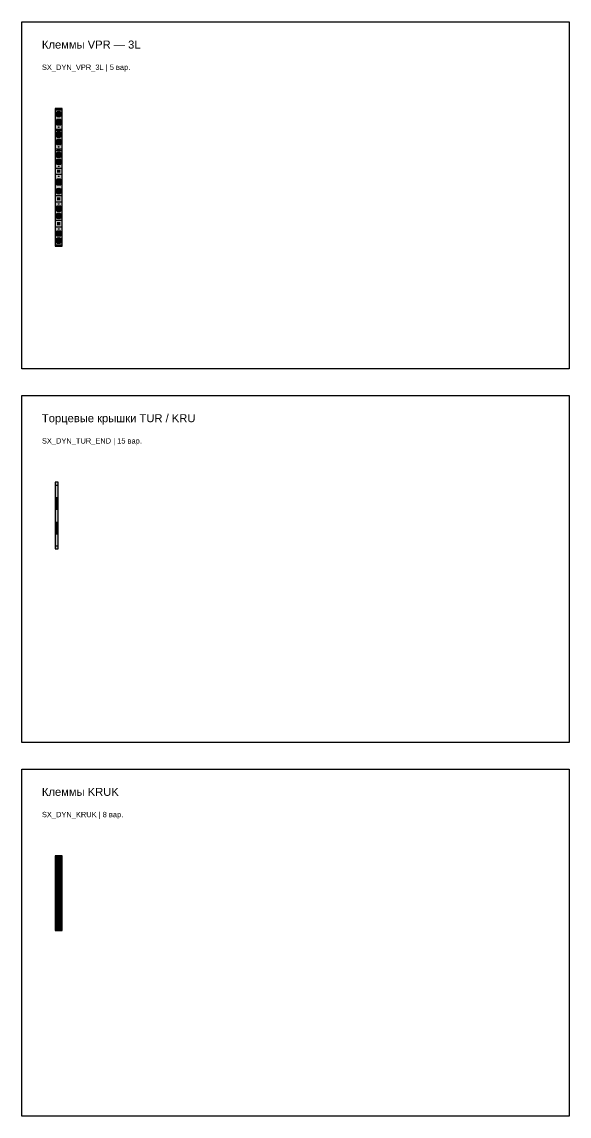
# Model space of a CAD drawing. Header units: millimetres. Extents: x 27500 to 33280, y -10980 to 420.
# Drawn here: x 29650 to 30060, y -520 to 300 of the extents above; entities that cross this region are included whole.
import ezdxf

# ---------------------------------------------------------------- set-up
doc = ezdxf.new("R2010")
doc.units = ezdxf.units.MM
doc.styles.get("Standard").update_dxf_attribs({"font": 'arial.ttf'})
doc.styles.add('SX_DYNAMIC_ARIAL', font='arial.ttf')

# ---------------------------------------------------------------- blocks, each defined once
blk = doc.blocks.new('SX_DYN_VPR_3L_G001')
at = {"true_color": 0x6a6966}
blk.add_hatch(color=251, dxfattribs=at).paths.add_polyline_path([(0, -51.5), (5.2, -51.5), (5.2, 51.5), (0, 51.5)])
at = {"true_color": 0x72706d}
for points in [[(0, 50.6), (5.2, 50.6), (5.2, 51.5), (0, 51.5)], [(0, -51.5), (5.2, -51.5), (5.2, -50.6), (0, -50.6)]]:
    blk.add_hatch(color=8, dxfattribs=at).paths.add_polyline_path(points)
at = {"true_color": 0x797874}
for points in [[(0, 36), (5.2, 36), (5.2, 50.6), (0, 50.6)], [(0, -50.6), (5.2, -50.6), (5.2, -37.2), (0, -37.2)]]:
    blk.add_hatch(color=8, dxfattribs=at).paths.add_polyline_path(points)
at = {"true_color": 0x706f6c}
h = blk.add_hatch(color=8, dxfattribs=at)
edge = h.paths.add_edge_path()
edge.add_arc((2.6, 47.328), 2.25, 0, 360)
at = {"true_color": 0x4f4e4b}
h = blk.add_hatch(color=251, dxfattribs=at)
edge = h.paths.add_edge_path()
edge.add_arc((2.6, 47.013), 1.665, 0, 360)
at = {"true_color": 0xe46f30}
for points in [[(1.288, 39.358), (3.912, 39.358, 0.414213562), (4.212, 39.658), (4.212, 43, 0.414213562), (3.912, 43.3), (1.288, 43.3, 0.414213562), (0.988, 43), (0.988, 39.658, 0.414213562)], [(1.288, 24.497), (3.912, 24.497, 0.414213562), (4.212, 24.797), (4.212, 27.95, 0.414213562), (3.912, 28.25), (1.288, 28.25, 0.414213562), (0.988, 27.95), (0.988, 24.797, 0.414213562)], [(1.288, 9.836), (3.912, 9.836, 0.414213562), (4.212, 10.136), (4.212, 13.1, 0.414213562), (3.912, 13.4), (1.288, 13.4, 0.414213562), (0.988, 13.1), (0.988, 10.136, 0.414213562)], [(1.288, -5.6), (3.912, -5.6, 0.414213562), (4.212, -5.3), (4.212, -1.74, 0.414213562), (3.912, -1.44), (1.288, -1.44, 0.414213562), (0.988, -1.74), (0.988, -5.3, 0.414213562)], [(1.288, -25.25), (3.912, -25.25, 0.414213562), (4.212, -24.95), (4.212, -21.851, 0.414213562), (3.912, -21.551), (1.288, -21.551, 0.414213562), (0.988, -21.851), (0.988, -24.95, 0.414213562)], [(1.288, -43.9), (3.912, -43.9, 0.414213562), (4.212, -43.6), (4.212, -40.582, 0.414213562), (3.912, -40.282), (1.288, -40.282, 0.414213562), (0.988, -40.582), (0.988, -43.6, 0.414213562)]]:
    blk.add_hatch(color=32, dxfattribs=at).paths.add_polyline_path(points)
at = {"true_color": 0x723718}
for points in [[(0.988, 40.58002), (4.212, 41.60494), (4.212, 42.07798), (0.988, 41.05306)], [(0.988, 25.66043), (4.212, 26.63621), (4.212, 27.08657), (0.988, 26.11079)], [(0.988, 10.94084), (4.212, 11.86748), (4.212, 12.29516), (0.988, 11.36852)], [(0.988, -4.3104), (4.212, -3.2288), (4.212, -2.7296), (0.988, -3.8112)], [(0.988, -24.10331), (4.212, -23.14157), (4.212, -22.69769), (0.988, -23.65943)], [(0.988, -42.77842), (4.212, -41.83774), (4.212, -41.40358), (0.988, -42.34426)]]:
    blk.add_hatch(color=36, dxfattribs=at).paths.add_polyline_path(points)
at = {"true_color": 0x2d2d2b}
h = blk.add_hatch(color=250, dxfattribs=at)
edge = h.paths.add_edge_path()
edge.add_arc((2.6, 46.743), 0.945, 0, 360)
at = {"true_color": 0x888783}
for points in [[(0, 21.3), (5.2, 21.3), (5.2, 35.2), (0, 35.2)], [(0, -32.1), (5.2, -32.1), (5.2, -18.4), (0, -18.4)]]:
    blk.add_hatch(color=252, dxfattribs=at).paths.add_polyline_path(points)
at = {"true_color": 0x706f6c}
h = blk.add_hatch(color=8, dxfattribs=at)
edge = h.paths.add_edge_path()
edge.add_arc((2.6, 31.977), 2.25, 0, 360)
at = {"true_color": 0x4f4e4b}
h = blk.add_hatch(color=251, dxfattribs=at)
edge = h.paths.add_edge_path()
edge.add_arc((2.6, 31.662), 1.665, 0, 360)
at = {"true_color": 0x343437}
for points in [[(1.3, 35.4), (3.9, 35.4), (3.9, 35.8), (1.3, 35.8)], [(1.3, 20.325), (3.9, 20.325), (3.9, 20.975), (1.3, 20.975)], [(1.3, 3.575), (3.9, 3.575), (3.9, 5.725), (1.3, 5.725)], [(1.3, -17.225), (3.9, -17.225), (3.9, -14.875), (1.3, -14.875)], [(1.3, -35.925), (3.9, -35.925), (3.9, -33.375), (1.3, -33.375)]]:
    blk.add_hatch(color=250, dxfattribs=at).paths.add_polyline_path(points)
at = {"true_color": 0x3f3f3d}
for points in [[(2.349, 37.056), (2.851, 37.056, 0.414213562), (3.4, 37.605), (3.4, 37.607, 0.414213562), (2.851, 38.156), (2.349, 38.156, 0.414213562), (1.8, 37.607), (1.8, 37.605, 0.414213562)], [(2.349, 22.279), (2.851, 22.279, 0.414213562), (3.4, 22.828), (3.4, 22.83, 0.414213562), (2.851, 23.379), (2.349, 23.379, 0.414213562), (1.8, 22.83), (1.8, 22.828, 0.414213562)], [(2.349, 7.702), (2.851, 7.702, 0.414213562), (3.4, 8.251), (3.4, 8.253, 0.414213562), (2.851, 8.802), (2.349, 8.802, 0.414213562), (1.8, 8.253), (1.8, 8.251, 0.414213562)], [(2.349, 0.168), (2.851, 0.168, 0.414213562), (3.4, 0.717), (3.4, 0.719, 0.414213562), (2.851, 1.268), (2.349, 1.268, 0.414213562), (1.8, 0.719), (1.8, 0.717, 0.414213562)], [(2.349, -20.457), (2.851, -20.457, 0.414213562), (3.4, -19.908), (3.4, -19.906, 0.414213562), (2.851, -19.357), (2.349, -19.357, 0.414213562), (1.8, -19.906), (1.8, -19.908, 0.414213562)], [(2.349, -39.224), (2.851, -39.224, 0.414213562), (3.4, -38.675), (3.4, -38.673, 0.414213562), (2.851, -38.124), (2.349, -38.124, 0.414213562), (1.8, -38.673), (1.8, -38.675, 0.414213562)]]:
    blk.add_hatch(color=250, dxfattribs=at).paths.add_polyline_path(points)
at = {"true_color": 0x2d2d2b}
h = blk.add_hatch(color=250, dxfattribs=at)
edge = h.paths.add_edge_path()
edge.add_arc((2.6, 31.392), 0.945, 0, 360)
at = {"true_color": 0x989692}
for points in [[(0, 6.8), (5.2, 6.8), (5.2, 20), (0, 20)], [(0, -13.7), (5.2, -13.7), (5.2, 2.5), (0, 2.5)]]:
    blk.add_hatch(color=252, dxfattribs=at).paths.add_polyline_path(points)
at = {"true_color": 0x706f6c}
h = blk.add_hatch(color=8, dxfattribs=at)
edge = h.paths.add_edge_path()
edge.add_arc((2.6, 16.826), 2.25, 0, 360)
at = {"true_color": 0x4f4e4b}
h = blk.add_hatch(color=251, dxfattribs=at)
edge = h.paths.add_edge_path()
edge.add_arc((2.6, 16.511), 1.665, 0, 360)
at = {"true_color": 0x2d2d2b}
h = blk.add_hatch(color=250, dxfattribs=at)
edge = h.paths.add_edge_path()
edge.add_arc((2.6, 16.241), 0.945, 0, 360)
at = {"true_color": 0x706f6c}
h = blk.add_hatch(color=8, dxfattribs=at)
edge = h.paths.add_edge_path()
edge.add_arc((2.6, -10.316), 2.25, 0, 360)
at = {"true_color": 0x4f4e4b}
h = blk.add_hatch(color=251, dxfattribs=at)
edge = h.paths.add_edge_path()
edge.add_arc((2.6, -10.001), 1.665, 0, 360)
at = {"true_color": 0x2d2d2b}
h = blk.add_hatch(color=250, dxfattribs=at)
edge = h.paths.add_edge_path()
edge.add_arc((2.6, -9.731), 0.945, 0, 360)
at = {"true_color": 0x706f6c}
h = blk.add_hatch(color=8, dxfattribs=at)
edge = h.paths.add_edge_path()
edge.add_arc((2.6, -28.891), 2.25, 0, 360)
at = {"true_color": 0x4f4e4b}
h = blk.add_hatch(color=251, dxfattribs=at)
edge = h.paths.add_edge_path()
edge.add_arc((2.6, -28.576), 1.665, 0, 360)
at = {"true_color": 0x2d2d2b}
h = blk.add_hatch(color=250, dxfattribs=at)
edge = h.paths.add_edge_path()
edge.add_arc((2.6, -28.306), 0.945, 0, 360)
at = {"true_color": 0x706f6c}
h = blk.add_hatch(color=8, dxfattribs=at)
edge = h.paths.add_edge_path()
edge.add_arc((2.6, -47.412), 2.25, 0, 360)
at = {"true_color": 0x4f4e4b}
h = blk.add_hatch(color=251, dxfattribs=at)
edge = h.paths.add_edge_path()
edge.add_arc((2.6, -47.097), 1.665, 0, 360)
at = {"true_color": 0x2d2d2b}
h = blk.add_hatch(color=250, dxfattribs=at)
edge = h.paths.add_edge_path()
edge.add_arc((2.6, -46.827), 0.945, 0, 360)
at = {"color": 251, "true_color": 0x5b5a57}
for p, q in [((0, 50.6), (5.2, 50.6)), ((0, 36), (5.2, 36)), ((0, 35.2), (5.2, 35.2)), ((0, 21.3), (5.2, 21.3)), ((0, 20), (5.2, 20)), ((0, 6.8), (5.2, 6.8)), ((0, 2.5), (5.2, 2.5)), ((0, -13.7), (5.2, -13.7)), ((0, -18.4), (5.2, -18.4)), ((0, -32.1), (5.2, -32.1)), ((0, -37.2), (5.2, -37.2)), ((0, -50.6), (5.2, -50.6))]:
    blk.add_line(p, q, dxfattribs=at)
at = {"color": 253, "true_color": 0xaaa8a3}
blk.add_line((0.25, -51.5), (0.25, 51.5), dxfattribs=at)
blk.add_lwpolyline([(0, -51.5), (5.2, -51.5), (5.2, 51.5), (0, 51.5)], close=True)
at = {"color": 34, "true_color": 0x8d441d}
for points in [[(1.288, 39.358), (3.912, 39.358, 0.414213562), (4.212, 39.658), (4.212, 43, 0.414213562), (3.912, 43.3), (1.288, 43.3, 0.414213562), (0.988, 43), (0.988, 39.658, 0.414213562)], [(1.288, 24.497), (3.912, 24.497, 0.414213562), (4.212, 24.797), (4.212, 27.95, 0.414213562), (3.912, 28.25), (1.288, 28.25, 0.414213562), (0.988, 27.95), (0.988, 24.797, 0.414213562)], [(1.288, 9.836), (3.912, 9.836, 0.414213562), (4.212, 10.136), (4.212, 13.1, 0.414213562), (3.912, 13.4), (1.288, 13.4, 0.414213562), (0.988, 13.1), (0.988, 10.136, 0.414213562)], [(1.288, -5.6), (3.912, -5.6, 0.414213562), (4.212, -5.3), (4.212, -1.74, 0.414213562), (3.912, -1.44), (1.288, -1.44, 0.414213562), (0.988, -1.74), (0.988, -5.3, 0.414213562)], [(1.288, -25.25), (3.912, -25.25, 0.414213562), (4.212, -24.95), (4.212, -21.851, 0.414213562), (3.912, -21.551), (1.288, -21.551, 0.414213562), (0.988, -21.851), (0.988, -24.95, 0.414213562)], [(1.288, -43.9), (3.912, -43.9, 0.414213562), (4.212, -43.6), (4.212, -40.582, 0.414213562), (3.912, -40.282), (1.288, -40.282, 0.414213562), (0.988, -40.582), (0.988, -43.6, 0.414213562)]]:
    blk.add_lwpolyline(points, format="xyb", close=True, dxfattribs=at)
at = {"color": 251, "true_color": 0x535250}
for centre in [(2.6, 47.328), (2.6, 31.977), (2.6, 16.826), (2.6, -10.316), (2.6, -28.891), (2.6, -47.412)]:
    blk.add_circle(centre, 2.25, dxfattribs=at)
blk = doc.blocks.new('*U465')
blk.add_blockref('SX_DYN_VPR_3L_G001', (0, 0))
at = {"flags": 1}
for tag in ['WIDTH_MM', 'SOURCE_BLOCK', 'MODEL', 'HEIGHT_MM']:
    blk.add_attdef(tag, (0, 0), '', height=1, dxfattribs=at)
blk = doc.blocks.new('SX_DYN_TUR_END_G001')
at = {"true_color": 0xaba7a1}
blk.add_hatch(color=253, dxfattribs=at).paths.add_polyline_path([(0, -25), (2.2, -25), (2.2, 25), (0, 25)])
at = {"true_color": 0xb5b1aa}
for points in [[(0, 4.81), (2.2, 4.81), (2.2, 13.49), (0, 13.49)], [(0, -13.68), (2.2, -13.68), (2.2, -5), (0, -5)]]:
    blk.add_hatch(color=253, dxfattribs=at).paths.add_polyline_path(points)
at = {"color": 8, "true_color": 0x777470}
for p, q in [((0, 22.74), (2.2, 22.74)), ((0, 13.49), (2.2, 13.49)), ((0, 4.81), (2.2, 4.81)), ((0, -5), (2.2, -5)), ((0, -13.68), (2.2, -13.68)), ((0, -22.74), (2.2, -22.74))]:
    blk.add_line(p, q, dxfattribs=at)
blk.add_lwpolyline([(0, -25), (2.2, -25), (2.2, 25), (0, 25)], close=True)
blk = doc.blocks.new('*U472')
blk.add_blockref('SX_DYN_TUR_END_G001', (0, 0))
at = {"flags": 1}
for tag in ['WIDTH_MM', 'SOURCE_BLOCK', 'MODEL', 'HEIGHT_MM']:
    blk.add_attdef(tag, (0, 0), '', height=1, dxfattribs=at)
blk = doc.blocks.new('SX_DYN_KRUK_G001')
at = {"true_color": 0x676663}
for points in [[(0, 23), (5.2, 23), (5.2, 28), (0, 28)], [(0, -28), (5.2, -28), (5.2, -23), (0, -23)]]:
    blk.add_hatch(color=251, dxfattribs=at).paths.add_polyline_path(points)
at = {"true_color": 0x797874}
for points in [[(0, 14.8), (5.2, 14.8), (5.2, 23), (0, 23)], [(0, 11.5), (5.2, 11.5), (5.2, 14.8), (0, 14.8)], [(0, -15), (5.2, -15), (5.2, -11.5), (0, -11.5)], [(0, -23), (5.2, -23), (5.2, -15), (0, -15)]]:
    blk.add_hatch(color=8, dxfattribs=at).paths.add_polyline_path(points)
at = {"true_color": 0x323230}
h = blk.add_hatch(color=250, dxfattribs=at)
edge = h.paths.add_edge_path()
edge.add_arc((2.6, 18.9), 2.1, 0, 360)
at = {"true_color": 0xc4c6ca}
h = blk.add_hatch(color=9, dxfattribs=at)
edge = h.paths.add_edge_path()
edge.add_arc((2.6, 18.9), 1.72, 0, 360)
at = {"true_color": 0x5c5e62}
for points in [[(1.12, 18.62), (4.08, 18.62), (4.08, 19.18), (1.12, 19.18)], [(2.32, 17.98), (2.88, 17.98), (2.88, 19.82), (2.32, 19.82)], [(1.12, 6.97), (4.08, 6.97), (4.08, 7.53), (1.12, 7.53)], [(2.32, 6.33), (2.88, 6.33), (2.88, 8.17), (2.32, 8.17)], [(1.12, -7.53), (4.08, -7.53), (4.08, -6.97), (1.12, -6.97)], [(2.32, -8.17), (2.88, -8.17), (2.88, -6.33), (2.32, -6.33)], [(1.12, -19.28), (4.08, -19.28), (4.08, -18.72), (1.12, -18.72)], [(2.32, -19.92), (2.88, -19.92), (2.88, -18.08), (2.32, -18.08)]]:
    blk.add_hatch(color=251, dxfattribs=at).paths.add_polyline_path(points)
at = {"true_color": 0x989692}
for points in [[(0, 3), (5.2, 3), (5.2, 11.5), (0, 11.5)], [(0, -11.5), (5.2, -11.5), (5.2, -3), (0, -3)]]:
    blk.add_hatch(color=252, dxfattribs=at).paths.add_polyline_path(points)
at = {"true_color": 0x3f3f3d}
h = blk.add_hatch(color=250, dxfattribs=at)
edge = h.paths.add_edge_path()
edge.add_arc((2.6, 7.25), 2.1, 0, 360)
at = {"true_color": 0x444341}
for points in [[(1, 13.8), (4.2, 13.8, 0.414214), (4.5, 14.1), (4.5, 14.3, 0.414214), (4.2, 14.6), (1, 14.6, 0.414214), (0.7, 14.3), (0.7, 14.1, 0.414214)], [(1, -12.5), (4.2, -12.5, 0.414214), (4.5, -12.2), (4.5, -12, 0.414214), (4.2, -11.7), (1, -11.7, 0.414214), (0.7, -12), (0.7, -12.2, 0.414214)]]:
    blk.add_hatch(color=250, dxfattribs=at).paths.add_polyline_path(points)
at = {"true_color": 0xc4c6ca}
h = blk.add_hatch(color=9, dxfattribs=at)
edge = h.paths.add_edge_path()
edge.add_arc((2.6, 7.25), 1.72, 0, 360)
at = {"true_color": 0x858480}
blk.add_hatch(color=252, dxfattribs=at).paths.add_polyline_path([(0, -3), (5.2, -3), (5.2, 3), (0, 3)])
at = {"true_color": 0x343437}
blk.add_hatch(color=250, dxfattribs=at).paths.add_polyline_path([(1.3, -1.2), (3.9, -1.2), (3.9, 1.2), (1.3, 1.2)])
at = {"true_color": 0x3f3f3d}
h = blk.add_hatch(color=250, dxfattribs=at)
edge = h.paths.add_edge_path()
edge.add_arc((2.6, -7.25), 2.1, 0, 360)
at = {"true_color": 0xc4c6ca}
h = blk.add_hatch(color=9, dxfattribs=at)
edge = h.paths.add_edge_path()
edge.add_arc((2.6, -7.25), 1.72, 0, 360)
at = {"true_color": 0x323230}
h = blk.add_hatch(color=250, dxfattribs=at)
edge = h.paths.add_edge_path()
edge.add_arc((2.6, -19), 2.1, 0, 360)
at = {"true_color": 0xc4c6ca}
h = blk.add_hatch(color=9, dxfattribs=at)
edge = h.paths.add_edge_path()
edge.add_arc((2.6, -19), 1.72, 0, 360)
at = {"color": 253, "true_color": 0xaaa8a3}
blk.add_line((0.25, -28), (0.25, 28), dxfattribs=at)
at = {"color": 251, "true_color": 0x5b5a57}
for p, q in [((0, 23), (5.2, 23)), ((0, 14.8), (5.2, 14.8)), ((0, 11.5), (5.2, 11.5)), ((0, 3), (5.2, 3)), ((0, -3), (5.2, -3)), ((0, -11.5), (5.2, -11.5)), ((0, -15), (5.2, -15)), ((0, -23), (5.2, -23))]:
    blk.add_line(p, q, dxfattribs=at)
blk.add_lwpolyline([(0, -28), (5.2, -28), (5.2, 28), (0, 28)], close=True)
at = {"color": 250, "true_color": 0x42423f}
for centre in [(2.6, 18.9), (2.6, -19)]:
    blk.add_circle(centre, 2.1, dxfattribs=at)
at = {"color": 8, "true_color": 0x797a7d}
for centre in [(2.6, 18.9), (2.6, 7.25), (2.6, -7.25), (2.6, -19)]:
    blk.add_circle(centre, 1.72, dxfattribs=at)
at = {"color": 253, "true_color": 0xa0a2a5}
for centre in [(2.6, 18.9), (2.6, 7.25), (2.6, -7.25), (2.6, -19)]:
    blk.add_circle(centre, 1.24, dxfattribs=at)
at = {"color": 251, "true_color": 0x535250}
for centre in [(2.6, 7.25), (2.6, -7.25)]:
    blk.add_circle(centre, 2.1, dxfattribs=at)
blk = doc.blocks.new('*U479')
blk.add_blockref('SX_DYN_KRUK_G001', (0, 0))
at = {"flags": 1}
for tag in ['WIDTH_MM', 'SOURCE_BLOCK', 'MODEL', 'HEIGHT_MM']:
    blk.add_attdef(tag, (0, 0), '', height=1, dxfattribs=at)

msp = doc.modelspace()

# ---------------------------------------------------------------- linework, layer by layer
at = {"color": 8}
for points in [[(29650, 300), (30060, 300), (30060, 40), (29650, 40)], [(29650, 20), (30060, 20), (30060, -240), (29650, -240)], [(29650, -260), (30060, -260), (30060, -520), (29650, -520)]]:
    msp.add_lwpolyline(points, close=True, dxfattribs=at)

# ---------------------------------------------------------------- block references
for name, p in [('*U465', (29675, 183.5)), ('*U472', (29675, -70)), ('*U479', (29675, -353))]:
    msp.add_blockref(name, p)

# ---------------------------------------------------------------- texts
at = {"color": 7, "style": 'SX_DYNAMIC_ARIAL'}
for s, height, p in [('Клеммы VPR — 3L', 6, (29665, 280)), ('SX_DYN_VPR_3L | 5 вар.', 4, (29665, 264)), ('Торцевые крышки TUR / KRU', 6, (29665, 0)), ('SX_DYN_TUR_END | 15 вар.', 4, (29665, -16)), ('Клеммы KRUK', 6, (29665, -280)), ('SX_DYN_KRUK | 8 вар.', 4, (29665, -296))]:
    msp.add_text(s, height=height, dxfattribs=at).set_placement(p)

doc.saveas('drawing.dxf')
